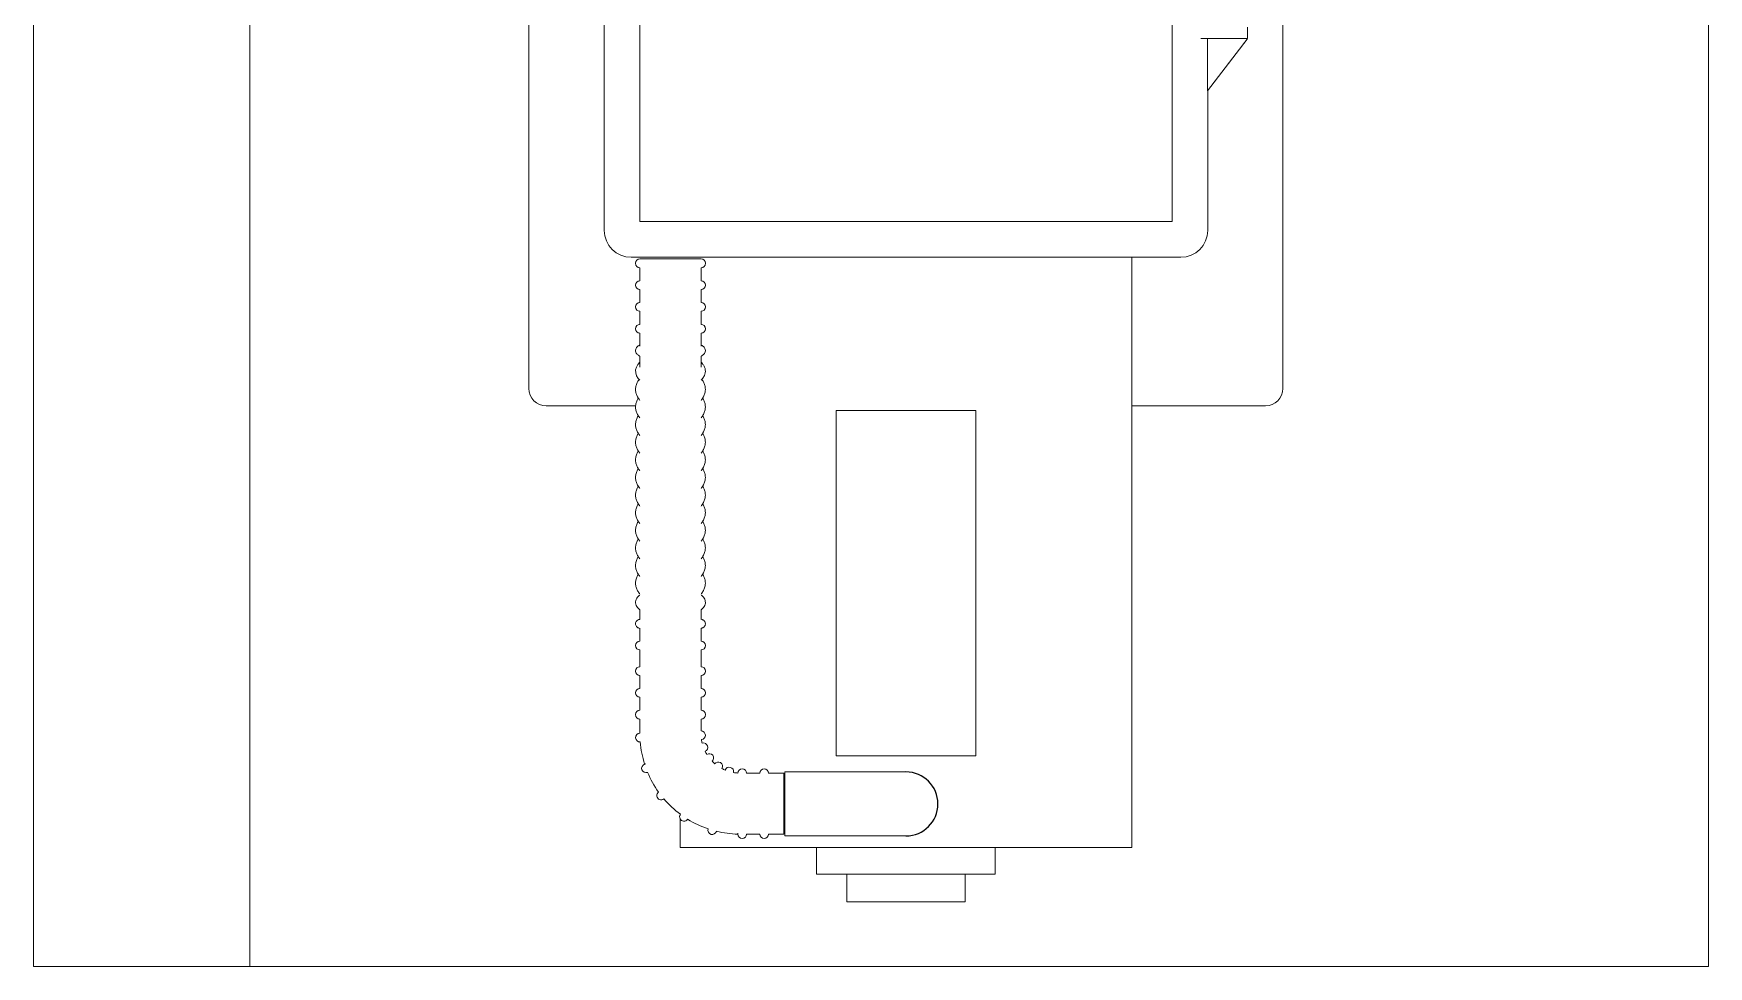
# Model space of a CAD drawing. Header units: inches. Extents: x 1.1 to 22.2, y 6.1 to 20.8.
# Drawn here: x 3.84 to 11.84, y 7.79 to 12.24 of the extents above; entities that cross this region are included whole.
import ezdxf

# ---------------------------------------------------------------- set-up
doc = ezdxf.new("R2010")
doc.units = ezdxf.units.IN
doc.header["$MEASUREMENT"] = 0

msp = doc.modelspace()

# ---------------------------------------------------------------- linework, layer by layer
at = {"color": 7, "linetype": 'Continuous', "lineweight": 15}
for p, q in [((11.84035, 7.785128), (11.84035, 18.451794)), ((9.278436, 11.343337), (9.278436, 16.676671)), ((4.873683, 7.785128), (4.873683, 15.606904)), ((6.736769, 11.343337), (6.736769, 13.897588)), ((6.566466, 13.342714), (6.566466, 11.301671)), ((6.206183, 12.850238), (6.206183, 10.546904)), ((9.80785, 10.546904), (9.80785, 12.850238)), ((3.84035, 12.565237), (3.84035, 7.785128)), ((9.638739, 12.218338), (9.638739, 12.272504)), ((9.630028, 12.218338), (9.416132, 12.218338)), ((9.446887, 11.968338), (9.446887, 12.218338)), ((9.446887, 11.968338), (9.636473, 12.215344)), ((9.600719, 12.16759), (9.448018, 11.96864)), ((9.600876, 12.167803), (9.600719, 12.16759)), ((9.600719, 12.16759), (9.600876, 12.16759)), ((9.600876, 12.167803), (9.611717, 12.181932)), ((9.611717, 12.181561), (9.600876, 12.16759)), ((9.600876, 12.16759), (9.600876, 12.167803)), ((9.611717, 12.181932), (9.611717, 12.181561)), ((9.638739, 12.218338), (9.630028, 12.218338)), ((9.636473, 12.215344), (9.636473, 12.218338)), ((9.446887, 11.968338), (9.447246, 11.968338)), ((9.447246, 11.968338), (9.448574, 11.968338)), ((9.448018, 11.96864), (9.448574, 11.96864)), ((9.448574, 11.96864), (9.448341, 11.968338)), ((9.448574, 11.968338), (9.448574, 11.96864)), ((9.448739, 11.301671), (9.448739, 11.969579)), ((9.278436, 11.343337), (6.736769, 11.343337)), ((6.695102, 11.173034), (9.320102, 11.173034)), ((7.028439, 11.165071), (6.736772, 11.165071)), ((6.736772, 10.777952), (6.736772, 10.748449)), ((7.028439, 10.748646), (7.028439, 10.777952)), ((6.736772, 10.701052), (6.736772, 10.647904)), ((7.028439, 10.647801), (7.028439, 10.70111)), ((6.716548, 10.463571), (6.289516, 10.463571)), ((7.673683, 10.441071), (7.673683, 8.791071)), ((8.34035, 10.441071), (7.673683, 10.441071)), ((8.34035, 10.441071), (8.34035, 8.791071)), ((9.724516, 10.463571), (9.085349, 10.463571)), ((6.736772, 9.489968), (6.736772, 9.443267)), ((7.028439, 9.443183), (7.028439, 9.48987)), ((8.34035, 8.791071), (7.673683, 8.791071)), ((7.424272, 8.709071), (7.424272, 8.417404)), ((7.428683, 8.409152), (7.428683, 8.714656)), ((7.428683, 8.714656), (8.00679, 8.714656)), ((7.20484, 8.422401), (7.20484, 8.417404)), ((8.007016, 8.409152), (7.428683, 8.409152)), ((8.769513, 8.35357), (6.928683, 8.35357)), ((9.085349, 8.35357), (8.769513, 8.35357)), ((8.308715, 8.226904), (7.58035, 8.226904)), ((8.433683, 8.226904), (8.308715, 8.226904)), ((8.206656, 8.093571), (7.724683, 8.093571)), ((8.289349, 8.093571), (8.206656, 8.093571)), ((3.84035, 7.785128), (4.413683, 7.785128)), ((4.413683, 7.785128), (4.446683, 7.785128)), ((4.446683, 7.785128), (4.479683, 7.785128)), ((4.479683, 7.785128), (4.873683, 7.785128)), ((4.873683, 7.785128), (11.84035, 7.785128))]:
    msp.add_line(p, q, dxfattribs=at)
at = {"color": 7, "linetype": 'Continuous', "lineweight": 15, "flags": 128}
for points in [[(6.736772, 10.671967), (6.727032, 10.66125), (6.719839, 10.64843), (6.716321, 10.635061), (6.716668, 10.620359), (6.720985, 10.606715), (6.728753, 10.594244), (6.736772, 10.586012)], [(7.028439, 10.585964), (7.037264, 10.595283), (7.044826, 10.608041), (7.048705, 10.621363), (7.049272, 10.628882), (7.049272, 10.628882)], [(6.763099, 8.753449), (6.762067, 8.753073), (6.761171, 8.752746), (6.760411, 8.752468), (6.759788, 8.752241), (6.759303, 8.752063), (6.758957, 8.751938), (6.758748, 8.751861), (6.758679, 8.751836)]]:
    msp.add_lwpolyline(points, dxfattribs=at)
at = {"color": 7, "linetype": 'Continuous', "lineweight": 15}
for centre, radius, start, end in [((6.695102, 11.301671), 0.128636, 180, 270), ((9.320102, 11.301671), 0.128636, 270, 0), ((6.736772, 11.144237), 0.020833, 90, 270), ((7.028439, 11.144237), 0.020833, 270, 90), ((6.736772, 11.040071), 0.020833, 90, 270), ((7.028439, 11.040071), 0.020833, 270, 90), ((6.736772, 10.935904), 0.020833, 90, 270), ((7.028439, 10.935904), 0.020833, 270, 90), ((6.736772, 10.831737), 0.020833, 90, 270), ((7.028439, 10.831737), 0.020833, 270, 90), ((6.289516, 10.546904), 0.083333, 180, 270), ((9.724516, 10.546904), 0.083333, 270, 0), ((6.736772, 9.318186), 0.020833, 90, 270), ((7.028439, 9.318186), 0.020833, 270, 90), ((6.736772, 9.196571), 0.020833, 90, 270), ((7.028439, 9.196571), 0.020833, 270, 90), ((6.736772, 9.092404), 0.020833, 90, 270), ((7.028439, 9.092404), 0.020833, 270, 90), ((6.736772, 8.988237), 0.020833, 90, 270), ((7.028439, 8.988237), 0.020833, 270, 90), ((6.737109, 8.878606), 0.020833, 92.1485917, 272.1485917), ((7.028571, 8.889541), 0.020833, 275.3333302, 90.3625348), ((7.215939, 8.896571), 0.479167, 184.6438882, 197.5507944), ((7.215939, 8.896571), 0.1875, 188.4622678, 193.7026634), ((7.039806, 8.832277), 0.020833, 293.2382613, 106.8687843), ((7.215939, 8.896571), 0.1875, 206.3896422, 211.6153112), ((7.068103, 8.781241), 0.020833, 311.1431924, 124.7737154), ((6.765823, 8.732266), 0.020833, 110.0535228, 290.0535228), ((7.215939, 8.896571), 0.1875, 224.3039242, 229.5423689), ((7.11072, 8.741377), 0.020833, 329.0481236, 145.863385), ((7.215939, 8.896571), 0.1875, 242.1713058, 247.4207471), ((7.163528, 8.716545), 0.020833, 346.9530547, 160.5835776), ((7.225673, 8.709071), 0.020833, 0, 180), ((7.32984, 8.709071), 0.020833, 0, 180), ((7.215939, 8.896571), 0.479167, 202.5652271, 215.466832), ((7.215939, 8.896571), 0.1875, 260.0670917, 266.6234748), ((6.838137, 8.60184), 0.020833, 127.9584539, 307.9584539), ((6.791633, 8.661859), 0.055093, 307.6980121, 308.1691023), ((7.215939, 8.896571), 0.479167, 220.4550282, 233.3513471), ((6.947046, 8.499964), 0.020833, 145.863385, 325.863385), ((7.215939, 8.896571), 0.479167, 238.358749, 251.270689), ((7.082001, 8.436504), 0.020833, 163.7683161, 343.7683161), ((7.215939, 8.896571), 0.479167, 256.2619275, 268.6519463), ((7.225673, 8.417404), 0.020833, 180, 0), ((7.32984, 8.417404), 0.020833, 180, 0)]:
    msp.add_arc(centre, radius, start, end, dxfattribs=at)
msp.add_arc((8.007016, 8.561904), 0.152753, 270, 90)
msp.add_ellipse((9.598739, 12.165596), major_axis=(0.041664, 0.055393), ratio=0.00838454, start_param=5.01104981, end_param=5.8340835, dxfattribs=at)
for points in [[(6.736772, 11.123404), (6.736772, 11.060904)], [(7.028439, 11.060904), (7.028439, 11.123404)], [(9.085349, 11.051904), (9.085349, 11.173034)], [(9.085349, 8.72857), (9.085349, 11.051904)], [(6.736772, 11.019238), (6.736772, 10.956738)], [(7.028439, 10.956738), (7.028439, 11.019238)], [(6.736772, 10.915071), (6.736772, 10.852571)], [(7.028439, 10.852571), (7.028439, 10.915071)], [(6.736772, 10.810904), (6.736772, 10.777952)], [(7.028439, 10.777952), (7.028439, 10.810904)], [(6.736772, 9.401517), (6.736772, 9.33902)], [(7.028439, 9.33902), (7.028439, 9.401519)], [(6.736772, 9.297353), (6.736772, 9.217404)], [(7.028439, 9.217404), (7.028439, 9.297353)], [(6.736772, 9.175738), (6.736772, 9.113237)], [(7.028439, 9.113237), (7.028439, 9.175738)], [(6.736772, 9.071571), (6.736772, 9.009071)], [(7.028439, 9.009071), (7.028439, 9.071571)], [(6.736772, 8.967404), (6.736772, 8.899474)], [(7.028439, 8.910331), (7.028439, 8.967404)], [(9.085349, 8.35357), (9.085349, 8.72857)], [(7.309007, 8.709071), (7.246507, 8.709071)], [(7.424272, 8.709071), (7.350673, 8.709071)], [(6.928683, 8.513054), (6.928683, 8.509804)], [(6.928683, 8.490123), (6.928683, 8.35357)], [(7.246507, 8.417404), (7.309007, 8.417404)], [(7.350673, 8.417404), (7.424272, 8.417404)], [(7.58035, 8.35357), (7.58035, 8.226904)], [(8.433683, 8.226904), (8.433683, 8.35357)], [(7.724683, 8.226904), (7.724683, 8.093571)], [(8.289349, 8.093571), (8.289349, 8.226904)]]:
    msp.add_open_spline(points, degree=1, dxfattribs=at)
for points, knots in [([(6.736772, 10.753844), (6.735372, 10.753335), (6.731328, 10.751864), (6.726034, 10.74826), (6.720013, 10.742142), (6.716006, 10.733647), (6.715616, 10.723673), (6.719016, 10.714956), (6.724303, 10.708736), (6.730182, 10.704464), (6.734446, 10.702362), (6.736772, 10.701357)], [0, 0, 0, 0, 0.054601934, 0.157690504, 0.240094064, 0.319930922, 0.399764045, 0.479556329, 0.555840966, 0.64145151, 0.737562951, 0.737562951, 0.737562951, 0.737562951]), ([(7.049272, 10.727762), (7.048856, 10.731064), (7.048053, 10.737427), (7.043045, 10.744643), (7.037235, 10.749626), (7.032573, 10.752495), (7.029234, 10.753714), (7.028439, 10.754004)], [0, 0, 0, 0, 0.22288371, 0.42956863, 0.64755899, 0.91611136, 1, 1, 1, 1]), ([(7.028439, 10.701333), (7.03096, 10.702407), (7.035555, 10.704752), (7.04196, 10.709604), (7.047316, 10.716884), (7.049198, 10.723642), (7.049264, 10.7273), (7.049272, 10.727762)], [0.531583579, 0.531583579, 0.531583579, 0.531583579, 0.662523262, 0.782535718, 0.884742199, 0.985441025, 1, 1, 1, 1]), ([(7.049272, 10.628882), (7.049082, 10.632173), (7.048616, 10.640232), (7.044068, 10.652501), (7.037215, 10.663556), (7.030928, 10.669378), (7.028439, 10.671683)], [0, 0, 0, 0, 0.20437885, 0.50044021, 0.80224362, 1, 1, 1, 1]), ([(6.733248, 10.589629), (6.730512, 10.586018), (6.723831, 10.577197), (6.717885, 10.561505), (6.715208, 10.543714), (6.717043, 10.526246), (6.722863, 10.509655), (6.730226, 10.497709), (6.735413, 10.491299), (6.736772, 10.48972)], [0, 0, 0, 0, 0.030840023, 0.075323342, 0.118104931, 0.15967158, 0.200905567, 0.242687961, 0.256684958, 0.256684958, 0.256684958, 0.256684958]), ([(7.049272, 10.542223), (7.049118, 10.545798), (7.048717, 10.555096), (7.044358, 10.56973), (7.038494, 10.582097), (7.033245, 10.58826), (7.031999, 10.589723)], [0, 0, 0, 0, 0.2121191, 0.5517478, 0.89354041, 1, 1, 1, 1]), ([(6.729469, 10.500092), (6.7281, 10.498237), (6.722867, 10.491138), (6.717957, 10.477338), (6.71519, 10.459585), (6.717048, 10.442108), (6.722862, 10.425519), (6.730226, 10.413572), (6.735413, 10.407162), (6.736772, 10.405583)], [0, 0, 0, 0, 0.015988213, 0.061153252, 0.104589994, 0.146794142, 0.188659581, 0.231083196, 0.245294101, 0.245294101, 0.245294101, 0.245294101]), ([(7.028439, 10.489715), (7.029741, 10.491229), (7.035225, 10.497994), (7.042907, 10.510701), (7.048422, 10.527083), (7.049018, 10.537701), (7.049272, 10.542223)], [0.864534013, 0.864534013, 0.864534013, 0.864534013, 0.877947524, 0.923436306, 0.967396768, 1, 1, 1, 1]), ([(7.049272, 10.458086), (7.049106, 10.461655), (7.048672, 10.470939), (7.04473, 10.485522), (7.038841, 10.495599), (7.035943, 10.500556)], [0, 0, 0, 0, 0.24086098, 0.62649028, 1, 1, 1, 1]), ([(6.729469, 10.415955), (6.7281, 10.4141), (6.722867, 10.407001), (6.717957, 10.393202), (6.71519, 10.375447), (6.717048, 10.357971), (6.722862, 10.341382), (6.730226, 10.329436), (6.735413, 10.323025), (6.736772, 10.321446)], [0, 0, 0, 0, 0.015987786, 0.061153284, 0.104590028, 0.146793678, 0.188659578, 0.231082747, 0.245293768, 0.245293768, 0.245293768, 0.245293768]), ([(7.028439, 10.405578), (7.029741, 10.407092), (7.035225, 10.413857), (7.042907, 10.426565), (7.048422, 10.442946), (7.049018, 10.453564), (7.049272, 10.458086)], [0.862458841, 0.862458841, 0.862458841, 0.862458841, 0.876077984, 0.922263438, 0.966898081, 1, 1, 1, 1]), ([(7.049272, 10.373949), (7.049106, 10.377518), (7.048672, 10.386802), (7.04473, 10.401385), (7.038841, 10.411462), (7.035943, 10.416419)], [0, 0, 0, 0, 0.24086197, 0.62649286, 1, 1, 1, 1]), ([(6.729469, 10.331818), (6.7281, 10.329963), (6.722867, 10.322864), (6.717957, 10.309064), (6.71519, 10.29131), (6.717048, 10.273834), (6.722862, 10.257245), (6.730226, 10.245298), (6.735413, 10.238888), (6.736772, 10.237309)], [0, 0, 0, 0, 0.015988207, 0.061153698, 0.104589947, 0.146794079, 0.188659503, 0.231083101, 0.245293998, 0.245293998, 0.245293998, 0.245293998]), ([(7.028439, 10.321441), (7.029741, 10.322955), (7.035225, 10.329719), (7.042907, 10.342427), (7.048422, 10.358809), (7.049018, 10.369427), (7.049272, 10.373949)], [0.862458488, 0.862458488, 0.862458488, 0.862458488, 0.876077522, 0.922262966, 0.966897598, 1, 1, 1, 1]), ([(7.049272, 10.289812), (7.049106, 10.293381), (7.048672, 10.302665), (7.04473, 10.317248), (7.038841, 10.327325), (7.035943, 10.332282)], [0, 0, 0, 0, 0.240862, 0.62649294, 1, 1, 1, 1]), ([(6.729469, 10.247681), (6.7281, 10.245826), (6.722867, 10.238727), (6.717957, 10.224928), (6.71519, 10.207173), (6.717048, 10.189697), (6.722862, 10.173108), (6.730226, 10.161162), (6.735413, 10.154751), (6.736772, 10.153172)], [0, 0, 0, 0, 0.01598778, 0.061153262, 0.10458999, 0.146793625, 0.18865951, 0.231082664, 0.245293689, 0.245293689, 0.245293689, 0.245293689]), ([(7.028439, 10.237304), (7.029741, 10.238818), (7.035225, 10.245583), (7.042907, 10.258291), (7.048422, 10.274672), (7.049018, 10.28529), (7.049272, 10.289812)], [0.862458882, 0.862458882, 0.862458882, 0.862458882, 0.876078031, 0.922263468, 0.966898093, 1, 1, 1, 1]), ([(7.049272, 10.205675), (7.049106, 10.209244), (7.048672, 10.218528), (7.04473, 10.233111), (7.038841, 10.243188), (7.035943, 10.248145)], [0, 0, 0, 0, 0.24086299, 0.62649552, 1, 1, 1, 1]), ([(6.729469, 10.163544), (6.7281, 10.161689), (6.722867, 10.15459), (6.717957, 10.14079), (6.71519, 10.123036), (6.717048, 10.10556), (6.722862, 10.088971), (6.730226, 10.077025), (6.735413, 10.070614), (6.736772, 10.069035)], [0, 0, 0, 0, 0.015988199, 0.06115367, 0.104589899, 0.146794013, 0.188659888, 0.231082575, 0.245293571, 0.245293571, 0.245293571, 0.245293571]), ([(7.028439, 10.153167), (7.029741, 10.154681), (7.035225, 10.161445), (7.042907, 10.174153), (7.048422, 10.190535), (7.049018, 10.201153), (7.049272, 10.205675)], [0.862458527, 0.862458527, 0.862458527, 0.862458527, 0.876077566, 0.922262994, 0.96689761, 1, 1, 1, 1]), ([(7.049272, 10.121538), (7.049106, 10.125107), (7.048672, 10.134391), (7.04473, 10.148974), (7.038841, 10.159051), (7.035943, 10.164008)], [0, 0, 0, 0, 0.24085857, 0.62649126, 1, 1, 1, 1]), ([(7.028439, 10.06903), (7.029741, 10.070544), (7.035225, 10.077309), (7.042907, 10.090017), (7.048422, 10.106398), (7.049018, 10.117016), (7.049272, 10.121538)], [0.862458257, 0.862458257, 0.862458257, 0.862458257, 0.876077597, 0.922263013, 0.966897618, 1, 1, 1, 1]), ([(6.729469, 10.079407), (6.7281, 10.077552), (6.722867, 10.070453), (6.717957, 10.056654), (6.715189, 10.038899), (6.717048, 10.021423), (6.722861, 10.004834), (6.730226, 9.992888), (6.735413, 9.986477), (6.736772, 9.984898)], [0, 0, 0, 0, 0.015987784, 0.061153275, 0.104590011, 0.146793655, 0.188660019, 0.23108229, 0.245293254, 0.245293254, 0.245293254, 0.245293254]), ([(7.028439, 9.984893), (7.029741, 9.986407), (7.035225, 9.993172), (7.042907, 10.005879), (7.048422, 10.022261), (7.049018, 10.032879), (7.049272, 10.037401)], [0.862458536, 0.862458536, 0.862458536, 0.862458536, 0.876077973, 0.922262973, 0.966897126, 1, 1, 1, 1]), ([(7.049272, 10.037401), (7.049106, 10.04097), (7.048672, 10.050254), (7.04473, 10.064837), (7.038841, 10.074914), (7.035943, 10.079871)], [0, 0, 0, 0, 0.24086299, 0.62649552, 1, 1, 1, 1]), ([(6.729469, 9.99527), (6.7281, 9.993414), (6.722867, 9.986316), (6.717957, 9.972516), (6.715189, 9.954762), (6.717048, 9.937286), (6.722861, 9.920697), (6.730226, 9.908751), (6.735413, 9.90234), (6.736772, 9.900761)], [0, 0, 0, 0, 0.01598779, 0.0611533, 0.104590054, 0.146793226, 0.188660078, 0.231082366, 0.245293328, 0.245293328, 0.245293328, 0.245293328]), ([(7.028439, 9.900756), (7.029741, 9.90227), (7.035225, 9.909035), (7.042907, 9.921742), (7.048422, 9.938124), (7.049018, 9.948742), (7.049272, 9.953264)], [0.862458444, 0.862458444, 0.862458444, 0.862458444, 0.876077481, 0.922262957, 0.966897602, 1, 1, 1, 1]), ([(7.049272, 9.953264), (7.049106, 9.956833), (7.048672, 9.966118), (7.04473, 9.980701), (7.038841, 9.990777), (7.035943, 9.995735)], [0, 0, 0, 0, 0.24086543, 0.62649463, 1, 1, 1, 1]), ([(6.729469, 9.911134), (6.7281, 9.909278), (6.722868, 9.902179), (6.717957, 9.88838), (6.71519, 9.870626), (6.717048, 9.853149), (6.722862, 9.83656), (6.730226, 9.824614), (6.735413, 9.818203), (6.736772, 9.816624)], [0, 0, 0, 0, 0.015989064, 0.061153114, 0.104590283, 0.146793895, 0.188659747, 0.231082846, 0.245294047, 0.245294047, 0.245294047, 0.245294047]), ([(7.028439, 9.816619), (7.029741, 9.818132), (7.035225, 9.824898), (7.042907, 9.837606), (7.048422, 9.853987), (7.049018, 9.864605), (7.049272, 9.869127)], [0.86245763, 0.86245763, 0.86245763, 0.86245763, 0.876076751, 0.922263035, 0.96689667, 1, 1, 1, 1]), ([(7.049272, 9.869127), (7.049106, 9.872696), (7.048672, 9.88198), (7.04473, 9.896564), (7.038841, 9.90664), (7.035943, 9.911598)], [0, 0, 0, 0, 0.2408586, 0.62648696, 1, 1, 1, 1]), ([(6.729469, 9.826996), (6.7281, 9.825141), (6.722867, 9.818043), (6.717957, 9.804242), (6.71519, 9.786489), (6.717048, 9.769012), (6.722862, 9.752423), (6.730226, 9.740476), (6.735413, 9.734066), (6.736772, 9.732487)], [0, 0, 0, 0, 0.015987782, 0.0611528, 0.104590009, 0.146794138, 0.188659557, 0.231082695, 0.245293854, 0.245293854, 0.245293854, 0.245293854]), ([(7.028439, 9.732483), (7.029741, 9.733996), (7.035225, 9.740761), (7.042908, 9.753468), (7.048422, 9.76985), (7.049018, 9.780469), (7.049272, 9.78499)], [0.862458274, 0.862458274, 0.862458274, 0.862458274, 0.876077529, 0.922262525, 0.966897619, 1, 1, 1, 1]), ([(7.049272, 9.78499), (7.049106, 9.788559), (7.048672, 9.797843), (7.04473, 9.812426), (7.038841, 9.822503), (7.035943, 9.82746)], [0, 0, 0, 0, 0.24085421, 0.62648695, 1, 1, 1, 1]), ([(6.729469, 9.742859), (6.7281, 9.741004), (6.722867, 9.733905), (6.717957, 9.720106), (6.71519, 9.702351), (6.717048, 9.684875), (6.722862, 9.668286), (6.730226, 9.65634), (6.735413, 9.649929), (6.736772, 9.64835)], [0, 0, 0, 0, 0.015987795, 0.06115332, 0.104590088, 0.146794252, 0.188659707, 0.231082466, 0.245293476, 0.245293476, 0.245293476, 0.245293476]), ([(7.028439, 9.648346), (7.029741, 9.649859), (7.035225, 9.656624), (7.042908, 9.669331), (7.048422, 9.685713), (7.049018, 9.696331), (7.049272, 9.700853)], [0.862458926, 0.862458926, 0.862458926, 0.862458926, 0.876077903, 0.922262937, 0.966898068, 1, 1, 1, 1]), ([(7.049272, 9.700853), (7.049106, 9.704422), (7.048672, 9.713706), (7.04473, 9.728289), (7.038841, 9.738365), (7.035943, 9.743323)], [0, 0, 0, 0, 0.24085755, 0.62648859, 1, 1, 1, 1]), ([(6.729469, 9.658723), (6.7281, 9.656867), (6.722867, 9.649768), (6.717957, 9.635968), (6.71519, 9.618215), (6.717048, 9.600738), (6.722862, 9.584149), (6.730226, 9.572203), (6.735413, 9.565792), (6.736772, 9.564213)], [0, 0, 0, 0, 0.015988629, 0.061154117, 0.104589877, 0.146794007, 0.188659429, 0.231083025, 0.245294089, 0.245294089, 0.245294089, 0.245294089]), ([(7.028439, 9.564208), (7.029741, 9.565722), (7.035225, 9.572487), (7.042908, 9.585194), (7.048422, 9.601576), (7.049018, 9.612194), (7.049272, 9.616716)], [0.862459042, 0.862459042, 0.862459042, 0.862459042, 0.876078001, 0.922262999, 0.966898095, 1, 1, 1, 1]), ([(7.049272, 9.616716), (7.049106, 9.620285), (7.048672, 9.629569), (7.04473, 9.644153), (7.038841, 9.654229), (7.035943, 9.659187)], [0, 0, 0, 0, 0.2408644, 0.62649196, 1, 1, 1, 1]), ([(6.736772, 9.559607), (6.734162, 9.55774), (6.72803, 9.553353), (6.721217, 9.544585), (6.716384, 9.533504), (6.71541, 9.52144), (6.718458, 9.509858), (6.724815, 9.499699), (6.731395, 9.493306), (6.735762, 9.489969), (6.736772, 9.489236)], [0, 0, 0, 0, 0.027502996, 0.064624953, 0.098094555, 0.130541087, 0.16444472, 0.198078806, 0.234891947, 0.245602399, 0.245602399, 0.245602399, 0.245602399]), ([(7.049272, 9.524657), (7.049002, 9.527942), (7.048405, 9.535208), (7.043415, 9.545356), (7.036734, 9.553701), (7.030936, 9.557902), (7.028439, 9.559711)], [0, 0, 0, 0, 0.22529719, 0.49830874, 0.78390166, 1, 1, 1, 1]), ([(7.028439, 9.489236), (7.029012, 9.489652), (7.033361, 9.492901), (7.04011, 9.49923), (7.046701, 9.509774), (7.049104, 9.518645), (7.049243, 9.523593), (7.049272, 9.524657)], [0.876627818, 0.876627818, 0.876627818, 0.876627818, 0.882698918, 0.923384626, 0.958366017, 0.991048128, 1, 1, 1, 1]), ([(6.736772, 9.443334), (6.736561, 9.443324), (6.735731, 9.443286), (6.734815, 9.44318), (6.733005, 9.44291), (6.730653, 9.442357), (6.726972, 9.44095), (6.722547, 9.437983), (6.71837, 9.432917), (6.715823, 9.42613), (6.715828, 9.418687), (6.718174, 9.412269), (6.721719, 9.407633), (6.725464, 9.404665), (6.728885, 9.402963), (6.731416, 9.40216), (6.732835, 9.401843), (6.733328, 9.401766), (6.733503, 9.401738)], [0, 0, 0, 0, 0.03293439, 0.12913498, 0.18015719, 0.22243967, 0.27316128, 0.34821666, 0.43230408, 0.52843682, 0.62754652, 0.71854233, 0.7923507, 0.85500322, 0.90733218, 0.94749403, 0.98130762, 1, 1, 1, 1]), ([(7.049272, 9.422353), (7.048999, 9.42492), (7.048506, 9.429556), (7.045209, 9.435123), (7.041508, 9.438819), (7.037863, 9.441077), (7.03486, 9.442249), (7.032815, 9.442777), (7.032039, 9.442915), (7.031654, 9.442984)], [0, 0, 0, 0, 0.23783838, 0.42941371, 0.58951177, 0.72529687, 0.83447105, 0.91780512, 1, 1, 1, 1]), ([(7.031323, 9.401667), (7.031847, 9.401753), (7.03282, 9.401911), (7.035788, 9.402733), (7.039814, 9.404629), (7.044269, 9.408313), (7.047972, 9.414003), (7.049216, 9.419118), (7.049266, 9.421974), (7.049272, 9.422353)], [0, 0, 0, 0, 0.11673839, 0.216731, 0.35778747, 0.53399376, 0.74039574, 0.96559109, 1, 1, 1, 1])]:
    msp.add_open_spline(points, degree=3, knots=knots, dxfattribs=at)

doc.saveas('drawing.dxf')
